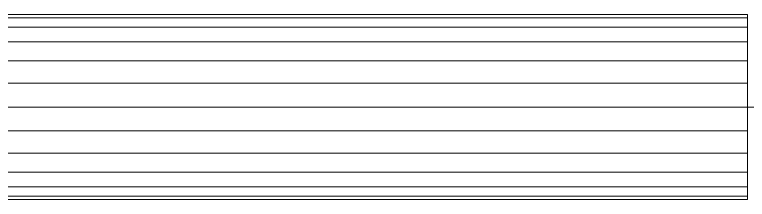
# Model space of a CAD drawing. Header units: inches. Extents: x -3326 to -59, y 8 to 1043.
# Drawn here: x -1250.38 to -1238.99, y 324.56 to 327.44 of the extents above; entities that cross this region are included whole.
import ezdxf

# ---------------------------------------------------------------- set-up
doc = ezdxf.new("R2010")
doc.units = ezdxf.units.IN
doc.header["$MEASUREMENT"] = 0
doc.layers.add('F-SPRN', color=10, linetype='Continuous', lineweight=9)

msp = doc.modelspace()

# ---------------------------------------------------------------- linework, layer by layer
at = {"layer": 'F-SPRN', "color": 1}
for q in [(-1377.008, 326, 964), (-1377.008, 326, 964), (-1233.008, 326, 964)]:
    msp.add_line((-1238.992, 326, 964), q, dxfattribs=at)

# ---------------------------------------------------------------- meshes
mesh = msp.add_polyface(dxfattribs=at)
corners = [(-1238.992, 326, 965.437), (-1238.992, 326.372, 965.389), (-1238.992, 326.719, 965.245), (-1238.992, 327.016, 965.016), (-1238.992, 327.245, 964.719), (-1238.992, 327.389, 964.372), (-1238.992, 327.438, 964), (-1377.008, 327.438, 964), (-1377.008, 327.389, 964.372), (-1377.008, 327.245, 964.719), (-1377.008, 327.016, 965.016), (-1377.008, 326.719, 965.245), (-1377.008, 326.372, 965.389), (-1377.008, 326, 965.437)]
mesh.append_faces([[corners[k] for k in face] for face in [(8, 9, 4, 5), (3, 4, 9, 10), (11, 12, 1, 2), (2, 3, 10, 11)]], dxfattribs={"vtx1": -1, "vtx3": -1, "color": 1})
mesh.append_faces([[corners[k] for k in face] for face in [(6, 7, 8, 5)]], dxfattribs={"vtx2": -1, "color": 1})
mesh.append_faces([[corners[k] for k in face] for face in [(12, 13, 0, 1)]], dxfattribs={"vtx3": -1, "color": 1})
mesh = msp.add_polyface(dxfattribs=at)
corners = [(-1238.992, 327.438, 964), (-1238.992, 327.389, 963.628), (-1238.992, 327.245, 963.281), (-1238.992, 327.016, 962.984), (-1238.992, 326.719, 962.755), (-1238.992, 326.372, 962.611), (-1238.992, 326, 962.562), (-1377.008, 326, 962.562), (-1377.008, 326.372, 962.611), (-1377.008, 326.719, 962.755), (-1377.008, 327.016, 962.984), (-1377.008, 327.245, 963.281), (-1377.008, 327.389, 963.628), (-1377.008, 327.438, 964)]
mesh.append_faces([[corners[k] for k in face] for face in [(7, 8, 5, 6)]], dxfattribs={"vtx1": -1, "color": 1})
mesh.append_faces([[corners[k] for k in face] for face in [(8, 9, 4, 5), (3, 4, 9, 10), (11, 12, 1, 2), (2, 3, 10, 11)]], dxfattribs={"vtx1": -1, "vtx3": -1, "color": 1})
mesh.append_faces([[corners[k] for k in face] for face in [(12, 13, 0, 1)]], dxfattribs={"vtx3": -1, "color": 1})
mesh = msp.add_polyface(dxfattribs=at)
corners = [(-1238.992, 327.438, 964), (-1238.992, 327.389, 964.372), (-1238.992, 327.245, 964.719), (-1238.992, 327.016, 965.016), (-1238.992, 326.719, 965.245), (-1238.992, 326.372, 965.389), (-1238.992, 326, 965.437), (-1238.992, 325.628, 965.389), (-1238.992, 325.281, 965.245), (-1238.992, 324.984, 965.016), (-1238.992, 324.755, 964.719), (-1238.992, 324.611, 964.372), (-1238.992, 324.562, 964), (-1238.992, 324.611, 963.628), (-1238.992, 324.755, 963.281), (-1238.992, 324.984, 962.984), (-1238.992, 325.281, 962.755), (-1238.992, 325.628, 962.611), (-1238.992, 326, 962.562), (-1238.992, 326.372, 962.611), (-1238.992, 326.719, 962.755), (-1238.992, 327.016, 962.984), (-1238.992, 327.245, 963.281), (-1238.992, 327.389, 963.628)]
mesh.append_faces([[corners[k] for k in face] for face in [(13, 16, 10, 11)]], dxfattribs={"vtx0": -1, "vtx1": -1, "vtx3": -1, "color": 1})
mesh.append_faces([[corners[k] for k in face] for face in [(20, 4, 5), (8, 16, 17, 7)]], dxfattribs={"vtx0": -1, "vtx2": -1, "color": 1})
mesh.append_faces([[corners[k] for k in face] for face in [(21, 22, 20), (12, 13, 11)]], dxfattribs={"vtx1": -1, "color": 1})
mesh.append_faces([[corners[k] for k in face] for face in [(22, 23, 2, 20), (19, 20, 5, 17)]], dxfattribs={"vtx1": -1, "vtx2": -1, "vtx3": -1, "color": 1})
mesh.append_faces([[corners[k] for k in face] for face in [(17, 18, 19), (14, 15, 16, 13)]], dxfattribs={"vtx2": -1, "color": 1})
mesh.append_faces([[corners[k] for k in face] for face in [(2, 3, 4, 20), (5, 6, 7, 17), (8, 9, 10, 16)]], dxfattribs={"vtx2": -1, "vtx3": -1, "color": 1})
mesh.append_faces([[corners[k] for k in face] for face in [(23, 0, 1, 2)]], dxfattribs={"vtx3": -1, "color": 1})
mesh = msp.add_polyface(dxfattribs=at)
corners = [(-1238.992, 324.562, 964), (-1238.992, 324.611, 964.372), (-1238.992, 324.755, 964.719), (-1238.992, 324.984, 965.016), (-1238.992, 325.281, 965.245), (-1238.992, 325.628, 965.389), (-1238.992, 326, 965.437), (-1377.008, 326, 965.437), (-1377.008, 325.628, 965.389), (-1377.008, 325.281, 965.245), (-1377.008, 324.984, 965.016), (-1377.008, 324.755, 964.719), (-1377.008, 324.611, 964.372), (-1377.008, 324.562, 964)]
mesh.append_faces([[corners[k] for k in face] for face in [(7, 8, 5, 6)]], dxfattribs={"vtx1": -1, "color": 1})
mesh.append_faces([[corners[k] for k in face] for face in [(8, 9, 4, 5), (3, 4, 9, 10), (11, 12, 1, 2), (2, 3, 10, 11)]], dxfattribs={"vtx1": -1, "vtx3": -1, "color": 1})
mesh.append_faces([[corners[k] for k in face] for face in [(12, 13, 0, 1)]], dxfattribs={"vtx3": -1, "color": 1})
mesh = msp.add_polyface(dxfattribs=at)
corners = [(-1238.992, 326, 962.562), (-1238.992, 325.628, 962.611), (-1238.992, 325.281, 962.755), (-1238.992, 324.984, 962.984), (-1238.992, 324.755, 963.281), (-1238.992, 324.611, 963.628), (-1238.992, 324.562, 964), (-1377.008, 324.562, 964), (-1377.008, 324.611, 963.628), (-1377.008, 324.755, 963.281), (-1377.008, 324.984, 962.984), (-1377.008, 325.281, 962.755), (-1377.008, 325.628, 962.611), (-1377.008, 326, 962.562)]
mesh.append_faces([[corners[k] for k in face] for face in [(7, 8, 5, 6)]], dxfattribs={"vtx1": -1, "color": 1})
mesh.append_faces([[corners[k] for k in face] for face in [(8, 9, 4, 5), (3, 4, 9, 10), (11, 12, 1, 2), (2, 3, 10, 11)]], dxfattribs={"vtx1": -1, "vtx3": -1, "color": 1})
mesh.append_faces([[corners[k] for k in face] for face in [(12, 13, 0, 1)]], dxfattribs={"vtx3": -1, "color": 1})

doc.saveas('drawing.dxf')
